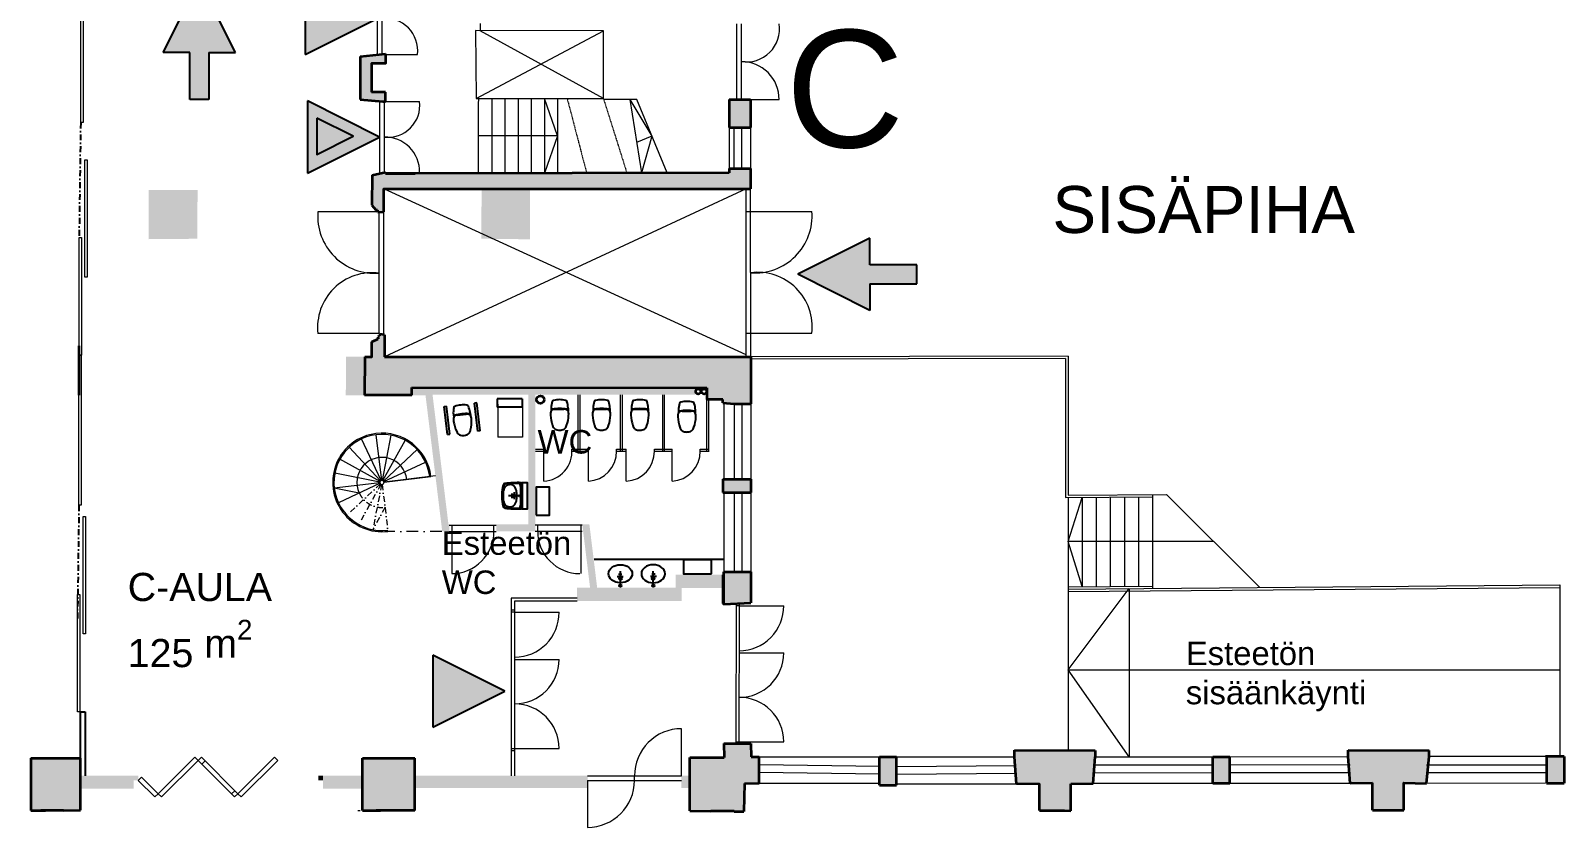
# Model space of a CAD drawing. Header units: inches. Extents: x -1337274 to -1259242, y 12145 to 77175.
# Drawn here: x -1291902 to -1259242, y 32771 to 49741 of the extents above; entities that cross this region are included whole.
import ezdxf

# ---------------------------------------------------------------- set-up
doc = ezdxf.new("R2010")
doc.units = ezdxf.units.IN
doc.header["$MEASUREMENT"] = 0
for name, pattern in [('DASHDOT', [10, 5, -2.5, 0, -2.5]), ('DASHDOT2', [12.7, 6.35, -3.175, 0, -3.175]), ('DASHED', [7.5, 5, -2.5])]:
    doc.linetypes.add(name, pattern=pattern)
for name, color, linetype, lineweight in [('02 IKKUNAT', 130, 'Continuous', 13), ('02 KANTAVA', 24, 'Continuous', 35), ('02 KANTAVA_väri', 2, 'Continuous', 35), ('02 OVET', 5, 'Continuous', 13), ('02 RAPUT_HISSI', 1, 'Continuous', 13), ('02 SEINÄLINJA', 151, 'Continuous', 13), ('02 VÄLISEINÄ', 21, 'Continuous', 25), ('03 Rappukirjain', 7, 'Continuous', 18)]:
    doc.layers.add(name, color=color, linetype=linetype, lineweight=lineweight)
for name, color, linetype in [('02 SANITEETTIKALUSTEET', 7, 'Continuous'), ('02 YLÄPUOLINEN', 8, 'DASHDOT2'), ('03 TEKSTIT', 7, 'Continuous'), ('05 Poistumistie', 72, 'Continuous'), ('07 tavarat', 40, 'Continuous')]:
    doc.layers.add(name, color=color, linetype=linetype)
doc.styles.get("Standard").update_dxf_attribs({"font": 'arial.ttf'})

# ---------------------------------------------------------------- blocks, each defined once
blk = doc.blocks.new('Poistumistie')
at = {"layer": '05 Poistumistie'}
blk.add_hatch(color=256, dxfattribs=at).paths.add_polyline_path([(-933, 0), (603, 0), (-165, 1535)])
for p, q in [((-165, 1535), (-933, 0)), ((603, 0), (-165, 1535)), ((-933, 0), (603, 0))]:
    blk.add_line(p, q, dxfattribs=at)
blk = doc.blocks.new('Tavaran kuljetusreitti')
at = {"layer": '07 tavarat'}
blk.add_hatch(color=256, dxfattribs=at).paths.add_polyline_path([(0, 2535), (-768, 1000), (-200, 1000), (-200, 0), (200, 0), (200, 1000), (768, 1000)])
for p, q in [((-768, 1000), (0, 2535)), ((768, 1000), (0, 2535)), ((-200, 1000), (-768, 1000)), ((-200, 0), (-200, 1000)), ((200, 1000), (200, 0)), ((200, 1000), (768, 1000)), ((200, 0), (-200, 0))]:
    blk.add_line(p, q, dxfattribs=at)
blk = doc.blocks.new('wcsege')
at = {"layer": '02 SANITEETTIKALUSTEET'}
for p, q in [((-179, -185), (-179, -245)), ((-100, -205), (93, -205)), ((179, -185), (179, -245))]:
    blk.add_line(p, q, dxfattribs=at)
for centre, radius, start, end in [((0, -540), 540, 90, 103.7116), ((0, -540), 540, 76.2884, 90), ((-44, -307), 149, 152.6296, 188.3072), ((446, -211), 626, 164.4337, 177.4071), ((-159, -184), 20, 177.4071, 280.0591), ((-116, -281), 73.6, 131.1436, 145.6019), ((-95, -328), 123, 92.2435, 124.1248), ((-119, -54), 40, 103.7116, 164.4337), ((0, -1083), 893, 90, 100.0591), ((0, -1083), 893, 79.9409, 90), ((95, -328), 123, 55.8752, 91.5009), ((119, -54), 40, 15.5663, 76.2884), ((159, -184), 20, 259.9409, 2.5929), ((-446, -211), 626, 2.5929, 15.5663), ((116, -281), 73.6, 34.3981, 48.8564), ((44, -307), 149, 351.6928, 27.0279), ((527, -310), 718, 181.5081, 199.512), ((-8, -510), 147, 195.3839, 232.3772), ((-3, -441), 210, 242.8821, 270.711), ((2, -439), 211, 269.3747, 296.9913), ((5, -509), 150, 308.1392, 344.2627), ((-527, -310), 718, 340.488, 358.4919)]:
    blk.add_arc(centre, radius, start, end, dxfattribs=at)
blk = doc.blocks.new('invawc')
at = {"layer": '02 SANITEETTIKALUSTEET'}
for p, q in [((-352, 8), (-302, 8)), ((-352, -592), (-352, 8)), ((-302, -592), (-302, 8)), ((348, 8), (298, 8)), ((298, -592), (298, 8)), ((348, -592), (348, 8)), ((-352, -592), (-302, -592)), ((348, -592), (298, -592))]:
    blk.add_line(p, q, dxfattribs=at)
blk.add_blockref('wcsege', (0, 0), dxfattribs=at)
blk = doc.blocks.new('LAVUAARI')
at = {"layer": '02 SANITEETTIKALUSTEET'}
for p, q in [((-273, -30), (273, -30)), ((75, -180), (-75, -180)), ((50, -230), (-50, -230)), ((0, -80), (0, -305))]:
    blk.add_line(p, q, dxfattribs=at)
for centre, radius in [((0, -201), 29.9), ((0, -80), 13.9)]:
    blk.add_circle(centre, radius, dxfattribs=at)
for centre, radius, start, end in [((2265, -89), 2545, 178.8289, 186.6326), ((-273, -37), 7, 90, 183.9452), ((-217, -99), 48.3, 95.0309, 182.4162), ((2205, -103), 2470, 179.9581, 186.3818), ((-89, -273), 149, 155.3927, 197.55), ((-127, -293), 107, 193.0345, 239.7487), ((-68, -324), 193, 123.4383, 144.4154), ((2, -2879), 2837, 85.5947, 94.5138), ((-61, -367), 234, 102.9193, 118.977), ((0, -834), 704, 89.9928, 99.2296), ((0, -834), 704, 80.7704, 90.0072), ((61, -367), 234, 61.023, 77.0807), ((68, -324), 193, 35.5846, 56.5617), ((127, -293), 107, 300.2513, 346.9655), ((217, -99), 48.3, 357.5838, 84.9691), ((89, -273), 149, 342.45, 24.6073), ((-2205, -103), 2470, 353.6182, 0.0419), ((-2265, -89), 2545, 353.3674, 1.1711), ((273, -37), 7, 356.0548, 90), ((273, -37), 7, 356.0548, 90), ((-218, -378), 45.7, 185.8484, 258.8008), ((-214, -374), 35.8, 186.8486, 254.1485), ((53, 921), 1373, 258.1843, 266.6726), ((63, 1003), 1440, 258.5368, 266.2662), ((-104, -262), 145, 237.7243, 241.023), ((-57, -184), 236, 240.2518, 256.2207), ((0, 281), 704, 260.7704, 270.0072), ((-1, 541), 976, 268.2786, 271.7938), ((5, 186), 637, 267.1436, 271.1482), ((0, 281), 704, 269.8477, 270.0072), ((0, 281), 704, 269.8477, 270.0072), ((0, 281), 704, 269.9928, 279.2296), ((0, 281), 704, 269.9928, 270.1523), ((0, 281), 704, 269.9928, 270.1523), ((-53, 921), 1373, 272.9816, 281.8053), ((-63, 1003), 1440, 273.6926, 281.4617), ((57, -184), 236, 283.7793, 299.7482), ((104, -262), 145, 298.977, 302.2757), ((214, -374), 35.8, 285.8515, 353.1514), ((218, -378), 45.7, 281.1992, 354.1516)]:
    blk.add_arc(centre, radius, start, end, dxfattribs=at)

msp = doc.modelspace()

# ---------------------------------------------------------------- hatches: boundary and pattern name
at = {"layer": '02 KANTAVA_väri'}
h = msp.add_hatch(color=256, dxfattribs=at)
h.paths.add_polyline_path([(-1284643.413, 48429.119), (-1284643.413, 49044.384), (-1284343.413, 49044.384), (-1284343.413, 49236.678), (-1284423.33, 49236.678), (-1284885.359, 49192.126), (-1284884.312, 48275.491), (-1284403.413, 48229.119), (-1284343.413, 48229.119), (-1284343.413, 48429.119)])
h.paths.add_polyline_path([(-1277025.526, 47676.105), (-1276570.697, 47676.105), (-1276571.097, 48276.105), (-1277025.526, 48276.105)])
h = msp.add_hatch(color=256, dxfattribs=at)
h.paths.add_polyline_path([(-1284643.413, 48429.119), (-1284643.413, 49044.384), (-1284343.413, 49044.384), (-1284343.413, 49236.678), (-1284423.33, 49236.678), (-1284885.359, 49192.126), (-1284884.312, 48275.491), (-1284403.413, 48229.119), (-1284343.413, 48229.119), (-1284343.413, 48429.119)])
h.paths.add_polyline_path([(-1277025.526, 47676.105), (-1276570.697, 47676.105), (-1276571.097, 48276.105), (-1277025.526, 48276.105)])
for points in [[(-1276570.116, 46806.105), (-1277025.526, 46806.105), (-1277026.454, 46714.939), (-1283711.206, 46700.475), (-1284343.413, 46699.119), (-1284343.413, 46729.119), (-1284632.388, 46661.431), (-1284635.965, 46023.422), (-1284554.126, 45921.604), (-1284512.922, 45921.501), (-1284510.267, 45874.683), (-1284380.562, 45882.523), (-1284380.562, 46372.523), (-1276569.826, 46372.523)], [(-1276570.116, 46806.105), (-1277025.526, 46806.105), (-1277026.454, 46714.939), (-1283711.206, 46700.475), (-1284343.413, 46699.119), (-1284343.413, 46729.119), (-1284632.388, 46661.431), (-1284635.965, 46023.422), (-1284554.126, 45921.604), (-1284512.922, 45921.501), (-1284510.267, 45874.683), (-1284380.562, 45882.523), (-1284380.562, 46372.523), (-1276569.826, 46372.523)], [(-1276567.437, 42794.641), (-1284364.229, 42794.641), (-1284364.229, 43264.641), (-1284468.797, 43273.725), (-1284470.363, 43231.174), (-1284512.066, 43217.735), (-1284505.25, 43177.913), (-1284638.761, 43112.58), (-1284635.375, 42796.921), (-1284786.081, 42796.921), (-1284791.171, 41974.301), (-1283782.252, 41974.301), (-1283782.252, 42137.178), (-1277502.252, 42131.46), (-1277502.252, 41884.301), (-1277162.478, 41884.301), (-1277162.478, 41814.301), (-1276921.638, 41790.739), (-1276566.766, 41790.739)], [(-1276567.437, 42794.641), (-1284364.229, 42794.641), (-1284364.229, 43264.641), (-1284468.797, 43273.725), (-1284470.363, 43231.174), (-1284512.066, 43217.735), (-1284505.25, 43177.913), (-1284638.761, 43112.58), (-1284635.375, 42796.921), (-1284786.081, 42796.921), (-1284791.171, 41974.301), (-1283782.252, 41974.301), (-1283782.252, 42137.178), (-1277502.252, 42131.46), (-1277502.252, 41884.301), (-1277162.478, 41884.301), (-1277162.478, 41814.301), (-1276921.638, 41790.739), (-1276566.766, 41790.739)], [(-1284786.081, 42796.921), (-1285186.089, 42796.921), (-1285191.163, 41976.776), (-1284791.171, 41974.301)], [(-1284786.081, 42796.921), (-1285186.089, 42796.921), (-1285191.163, 41976.776), (-1284791.171, 41974.301)], [(-1283782.252, 42137.178), (-1283782.252, 41974.301), (-1283493.676, 41974.301), (-1283137.799, 39075.915), (-1282986.669, 39076.069), (-1282986.669, 39226.069), (-1283005.106, 39226.05), (-1283343.777, 41984.301), (-1281305.106, 41984.301), (-1281305.106, 39225.264), (-1281986.669, 39225.605), (-1281986.669, 39075.62), (-1281155.106, 39075.294), (-1281155.106, 39225.302), (-1281155.106, 41984.301), (-1277752.252, 41984.301), (-1277752.252, 42131.688)], [(-1283782.252, 42137.178), (-1283782.252, 41974.301), (-1283493.676, 41974.301), (-1283137.799, 39075.915), (-1282986.669, 39076.069), (-1282986.669, 39226.069), (-1283005.106, 39226.05), (-1283343.777, 41984.301), (-1281305.106, 41984.301), (-1281305.106, 39225.264), (-1281986.669, 39225.605), (-1281986.669, 39075.62), (-1281155.106, 39075.294), (-1281155.106, 39225.302), (-1281155.106, 41984.301), (-1277752.252, 41984.301), (-1277752.252, 42131.688)], [(-1276565.694, 40184.301), (-1277162.478, 40184.301), (-1277162.478, 39904.301), (-1276565.507, 39904.301)], [(-1276565.694, 40184.301), (-1277162.478, 40184.301), (-1277162.478, 39904.301), (-1276565.507, 39904.301)], [(-1280003.977, 39225.092), (-1280155.106, 39225.119), (-1279989.369, 37875.3), (-1280266.249, 37875.306), (-1280266.252, 37725.306), (-1278167.252, 37725.26), (-1278167.252, 37875.26), (-1279838.243, 37875.296)], [(-1280003.977, 39225.092), (-1280155.106, 39225.119), (-1279989.369, 37875.3), (-1280266.249, 37875.306), (-1280266.252, 37725.306), (-1278167.252, 37725.26), (-1278167.252, 37875.26), (-1279838.243, 37875.296)], [(-1277140.489, 37526.656), (-1276563.936, 37552.812), (-1276564.378, 38214.922), (-1277140.489, 38214.922)], [(-1277140.489, 37526.656), (-1276563.936, 37552.812), (-1276564.378, 38214.922), (-1277140.489, 38214.922)], [(-1280266.252, 37725.306), (-1280266.252, 37595.305), (-1278037.252, 37595.26), (-1278037.252, 37872.26), (-1277152.262, 37872.301), (-1277152.266, 38002.301), (-1278167.252, 38002.26), (-1278167.252, 37725.26)], [(-1280266.252, 37725.306), (-1280266.252, 37595.305), (-1278037.252, 37595.26), (-1278037.252, 37872.26), (-1277152.262, 37872.301), (-1277152.266, 38002.301), (-1278167.252, 38002.26), (-1278167.252, 37725.26)], [(-1277152.266, 38002.301), (-1277152.271, 38152.301), (-1278167.252, 38152.26), (-1278167.252, 38002.26)], [(-1277152.266, 38002.301), (-1277152.271, 38152.301), (-1278167.252, 38152.26), (-1278167.252, 38002.26)], [(-1277863.812, 33124.52), (-1277419.528, 33115.512), (-1276919.529, 33114.643), (-1276919.538, 33109.186), (-1276718.215, 33107.96), (-1276701.491, 33707.254), (-1276389.47, 33709.906), (-1276389.47, 34272.025), (-1276561.745, 34271.951), (-1276567.019, 34559.673), (-1277138.171, 34559.673), (-1277133.124, 34261.654), (-1277863.812, 34261.654), (-1277863.812, 33754.52)], [(-1277863.812, 33124.52), (-1277419.528, 33115.512), (-1276919.529, 33114.643), (-1276919.538, 33109.186), (-1276718.215, 33107.96), (-1276701.491, 33707.254), (-1276389.47, 33709.906), (-1276389.47, 34272.025), (-1276561.745, 34271.951), (-1276567.019, 34559.673), (-1277138.171, 34559.673), (-1277133.124, 34261.654), (-1277863.812, 34261.654), (-1277863.812, 33754.52)], [(-1290841.778, 34241.432), (-1291898.127, 34241.432), (-1291898.497, 33126.791), (-1291583.713, 33128.84), (-1291203.713, 33131.314), (-1290841.778, 33133.67)], [(-1283717.689, 34241.432), (-1284834.81, 34241.432), (-1284834.81, 33130.074), (-1283717.689, 33128.435)], [(-1283717.689, 34241.432), (-1284834.81, 34241.432), (-1284834.81, 33130.074), (-1283717.689, 33128.435)], [(-1285674.81, 33871.432), (-1285774.81, 33871.432), (-1285774.81, 33771.432), (-1285674.81, 33771.432)], [(-1285674.81, 33871.432), (-1285774.81, 33871.432), (-1285774.81, 33771.432), (-1285674.81, 33771.432)], [(-1284834.81, 33871.432), (-1285674.81, 33871.432), (-1285674.81, 33596.432), (-1284834.81, 33596.432)], [(-1284834.81, 33871.432), (-1285674.81, 33871.432), (-1285674.81, 33596.432), (-1284834.81, 33596.432)]]:
    msp.add_hatch(color=256, dxfattribs=at).paths.add_polyline_path(points)
h = msp.add_hatch(color=256, dxfattribs=at)
h.paths.add_polyline_path([(-1289387.127, 45597.291), (-1289387.127, 45299.826), (-1288993.831, 45303.131), (-1288613.831, 45306.324), (-1288352.538, 45308.52), (-1288351.323, 45598.296), (-1288349.394, 46058.298), (-1288348.186, 46346.543), (-1288713.831, 46346.543), (-1289002.835, 46346.543), (-1289387.127, 46346.543), (-1289387.127, 46057.291)])
h.paths.add_polyline_path([(-1281265.643, 45605.174), (-1281265.643, 46065.174), (-1281265.643, 46348.894), (-1282299.68, 46348.894), (-1282301.065, 46064.169), (-1282303.302, 45604.166), (-1282304.738, 45308.991), (-1281932.405, 45304.667), (-1281652.405, 45301.415), (-1281265.643, 45296.923)])
h = msp.add_hatch(color=256, dxfattribs=at)
h.paths.add_polyline_path([(-1289387.127, 45597.291), (-1289387.127, 45299.826), (-1288993.831, 45303.131), (-1288613.831, 45306.324), (-1288352.538, 45308.52), (-1288351.323, 45598.296), (-1288349.394, 46058.298), (-1288348.186, 46346.543), (-1288713.831, 46346.543), (-1289002.835, 46346.543), (-1289387.127, 46346.543), (-1289387.127, 46057.291)])
h.paths.add_polyline_path([(-1281265.643, 45605.174), (-1281265.643, 46065.174), (-1281265.643, 46348.894), (-1282299.68, 46348.894), (-1282301.065, 46064.169), (-1282303.302, 45604.166), (-1282304.738, 45308.991), (-1281932.405, 45304.667), (-1281652.405, 45301.415), (-1281265.643, 45296.923)])
h = msp.add_hatch(color=256, dxfattribs=at)
h.paths.add_polyline_path([(-1273462.968, 34273.289), (-1273826.649, 34273.132), (-1273826.649, 33671.033), (-1273462.968, 33670.704)])
h.paths.add_polyline_path([(-1269231.081, 34275.117), (-1269231.138, 34406.272), (-1270947.695, 34415.13), (-1270947.635, 34274.376), (-1270909.114, 33696.915), (-1270420.089, 33692.251), (-1270420.089, 33127.745), (-1270264.787, 33127.437), (-1269884.787, 33126.777), (-1269884.788, 33126.685), (-1269754.957, 33126.428), (-1269750.541, 33700.16), (-1269278.167, 33705.312)])
h.paths.add_polyline_path([(-1266368.007, 34276.354), (-1266724.755, 34276.2), (-1266724.755, 33709.971), (-1266368.007, 33712.347)])
h.paths.add_polyline_path([(-1262120.192, 34278.197), (-1262120.25, 34411.381), (-1263846.662, 34412.377), (-1263846.604, 34277.443), (-1263804.474, 33708.903), (-1263326.022, 33716.242), (-1263325.127, 33140.234), (-1263165.123, 33139.824), (-1262785.124, 33139.163), (-1262661.646, 33138.532), (-1262661.646, 33717.251), (-1262177.913, 33706.025)])
h.paths.add_polyline_path([(-1259242.386, 34279.454), (-1259620.193, 34279.289), (-1259620.193, 33709.122), (-1259242.386, 33709.579)])
h = msp.add_hatch(color=256, dxfattribs=at)
h.paths.add_polyline_path([(-1273462.968, 34273.289), (-1273826.649, 34273.132), (-1273826.649, 33671.033), (-1273462.968, 33670.704)])
h.paths.add_polyline_path([(-1269231.081, 34275.117), (-1269231.138, 34406.272), (-1270947.695, 34415.13), (-1270947.635, 34274.376), (-1270909.114, 33696.915), (-1270420.089, 33692.251), (-1270420.089, 33127.745), (-1270264.787, 33127.437), (-1269884.787, 33126.777), (-1269884.788, 33126.685), (-1269754.957, 33126.428), (-1269750.541, 33700.16), (-1269278.167, 33705.312)])
h.paths.add_polyline_path([(-1266368.007, 34276.354), (-1266724.755, 34276.2), (-1266724.755, 33709.971), (-1266368.007, 33712.347)])
h.paths.add_polyline_path([(-1262120.192, 34278.197), (-1262120.25, 34411.381), (-1263846.662, 34412.377), (-1263846.604, 34277.443), (-1263804.474, 33708.903), (-1263326.022, 33716.242), (-1263325.127, 33140.234), (-1263165.123, 33139.824), (-1262785.124, 33139.163), (-1262661.646, 33138.532), (-1262661.646, 33717.251), (-1262177.913, 33706.025)])
h.paths.add_polyline_path([(-1259242.386, 34279.454), (-1259620.193, 34279.289), (-1259620.193, 33709.122), (-1259242.386, 33709.579)])
h = msp.add_hatch(color=256, dxfattribs=at)
h.paths.add_polyline_path([(-1289610.166, 33871.432), (-1289710.166, 33871.432), (-1289710.166, 33771.432), (-1289610.166, 33771.432)])
h.paths.add_polyline_path([(-1290841.778, 33871.432), (-1290841.778, 33596.432), (-1289710.166, 33596.432), (-1289710.166, 33871.432)])
h = msp.add_hatch(color=256, dxfattribs=at)
h.paths.add_polyline_path([(-1289610.166, 33871.432), (-1289710.166, 33871.432), (-1289710.166, 33771.432), (-1289610.166, 33771.432)])
h.paths.add_polyline_path([(-1290841.778, 33871.432), (-1290841.778, 33596.432), (-1289710.166, 33596.432), (-1289710.166, 33871.432)])
h = msp.add_hatch(color=256, dxfattribs=at)
h.paths.add_polyline_path([(-1280043.812, 33871.432), (-1283717.689, 33871.432), (-1283717.689, 33611.432), (-1280043.812, 33611.432)])
h.paths.add_polyline_path([(-1277863.812, 33754.52), (-1277863.812, 33871.432), (-1278043.812, 33871.432), (-1278043.812, 33611.432), (-1277863.812, 33611.432)])
h = msp.add_hatch(color=256, dxfattribs=at)
h.paths.add_polyline_path([(-1280043.812, 33871.432), (-1283717.689, 33871.432), (-1283717.689, 33611.432), (-1280043.812, 33611.432)])
h.paths.add_polyline_path([(-1277863.812, 33754.52), (-1277863.812, 33871.432), (-1278043.812, 33871.432), (-1278043.812, 33611.432), (-1277863.812, 33611.432)])
at = {"layer": '07 tavarat'}
for points in [[(-1288342.97, 50301.517), (-1288726.823, 49533.812), (-1288442.97, 49533.812), (-1288442.97, 49033.812), (-1288242.97, 49033.812), (-1288242.97, 49533.812), (-1287959.118, 49533.812)], [(-1275300.728, 44585.383), (-1274533.023, 44201.531), (-1274533.023, 44485.383), (-1274033.023, 44485.383), (-1274033.023, 44685.383), (-1274533.023, 44685.383), (-1274533.023, 44969.236)], [(-1275300.728, 44585.383), (-1274533.023, 44201.531), (-1274533.023, 44485.383), (-1274033.023, 44485.383), (-1274033.023, 44685.383), (-1274533.023, 44685.383), (-1274533.023, 44969.236)]]:
    msp.add_hatch(color=256, dxfattribs=at).paths.add_polyline_path(points)

# ---------------------------------------------------------------- linework, layer by layer
at = {"layer": '02 IKKUNAT', "linetype": 'Continuous'}
for p, q in [((-1276921.638, 46806.105), (-1276921.638, 47676.105)), ((-1276756.638, 46806.105), (-1276756.638, 47676.105)), ((-1276921.638, 41790.739), (-1276921.638, 40184.301)), ((-1276921.638, 41790.739), (-1276921.638, 40184.301)), ((-1276756.638, 41790.739), (-1276756.638, 40184.301)), ((-1276756.638, 41790.739), (-1276756.638, 40184.301)), ((-1276921.638, 39904.301), (-1276921.638, 38214.922)), ((-1276921.638, 39904.301), (-1276921.638, 38214.922)), ((-1276756.638, 39904.301), (-1276756.638, 38214.922)), ((-1276756.638, 39904.301), (-1276756.638, 38214.922)), ((-1273820.658, 34065.987), (-1276383.479, 34104.861)), ((-1273467.022, 34065.683), (-1270913.168, 34091.894)), ((-1269278.888, 34100.312), (-1266725.476, 34104.97)), ((-1266367.476, 34107.347), (-1263803.943, 34103.903)), ((-1262178.391, 34101.025), (-1259620.671, 34104.122)), ((-1273823.16, 33901.006), (-1276385.982, 33939.88)), ((-1273465.328, 33900.692), (-1270911.475, 33926.903)), ((-1269278.587, 33935.312), (-1266725.174, 33939.971)), ((-1266367.698, 33942.347), (-1263804.165, 33938.903)), ((-1262178.191, 33936.025), (-1259620.471, 33939.122))]:
    msp.add_line(p, q, dxfattribs=at)
for points in [[(-1290836.189, 50986.199), (-1290786.189, 50986.199), (-1290786.189, 47786.199), (-1290836.189, 47786.199), (-1290836.189, 50986.199)], [(-1290747.375, 44493.251), (-1290747.375, 46993.251), (-1290697.375, 46993.251), (-1290697.375, 44493.251), (-1290747.375, 44493.251)], [(-1290869.517, 42832.251), (-1290869.517, 45332.251), (-1290819.517, 45332.251), (-1290819.517, 42832.251), (-1290869.517, 42832.251)]]:
    msp.add_lwpolyline(points, dxfattribs=at)
at = {"layer": '02 IKKUNAT'}
for points in [[(-1290873.297, 42832.251), (-1290823.297, 42832.251), (-1290823.297, 39632.251), (-1290873.297, 39632.251), (-1290873.297, 42832.251)], [(-1290784.483, 36891.432), (-1290784.483, 39391.432), (-1290734.483, 39391.432), (-1290734.483, 36891.432), (-1290784.483, 36891.432)], [(-1290906.626, 35230.432), (-1290906.626, 37730.432), (-1290856.626, 37730.432), (-1290856.626, 35230.432), (-1290906.626, 35230.432)]]:
    msp.add_lwpolyline(points, dxfattribs=at)
at = {"layer": '02 KANTAVA', "linetype": 'Continuous'}
for p, q in [((-1284885.359, 49192.126), (-1284343.413, 49244.384)), ((-1284885.359, 49192.126), (-1284884.312, 48275.491)), ((-1284343.413, 48429.119), (-1284643.413, 48429.119)), ((-1284343.413, 48229.119), (-1284343.413, 48429.119)), ((-1284884.312, 48275.491), (-1284403.413, 48229.119)), ((-1284403.413, 48229.119), (-1284343.413, 48229.119)), ((-1277025.526, 48276.105), (-1277025.526, 47676.105)), ((-1277025.526, 48276.105), (-1276571.097, 48276.105)), ((-1276571.097, 48276.105), (-1276570.697, 47676.105)), ((-1277025.526, 47676.105), (-1276570.697, 47676.105)), ((-1284632.388, 46661.431), (-1284343.413, 46729.119)), ((-1284343.413, 46729.119), (-1284343.413, 46699.119)), ((-1277026.454, 46714.939), (-1283711.206, 46700.475)), ((-1277025.526, 46806.105), (-1277026.454, 46714.939)), ((-1277025.526, 46806.105), (-1276570.116, 46806.105)), ((-1276570.116, 46806.105), (-1276569.826, 46372.523)), ((-1284632.388, 46661.431), (-1284635.965, 46023.422)), ((-1284343.413, 46699.119), (-1283711.206, 46700.475)), ((-1284635.965, 46023.422), (-1284554.126, 45921.604)), ((-1284554.126, 45921.604), (-1284512.922, 45921.501)), ((-1284512.922, 45921.501), (-1284510.267, 45874.683)), ((-1284510.267, 45874.683), (-1284380.562, 45882.523)), ((-1284638.761, 43112.58), (-1284505.25, 43177.913)), ((-1284470.363, 43231.174), (-1284512.066, 43217.735)), ((-1284512.066, 43217.735), (-1284505.25, 43177.913)), ((-1284468.797, 43273.725), (-1284470.363, 43231.174)), ((-1284364.229, 43264.641), (-1284468.797, 43273.725)), ((-1284364.229, 43264.641), (-1284364.229, 42794.641)), ((-1290869.517, 42747.345), (-1290869.517, 43031.064)), ((-1284786.081, 42796.921), (-1284791.171, 41974.301)), ((-1284364.229, 42794.641), (-1276567.437, 42794.641)), ((-1276567.437, 42794.641), (-1276566.766, 41790.739)), ((-1276567.437, 42794.641), (-1276566.766, 41790.739)), ((-1290869.517, 42287.344), (-1290869.517, 42747.345)), ((-1290869.517, 41979.093), (-1290869.517, 42287.344)), ((-1283782.252, 42137.178), (-1277502.252, 42131.46)), ((-1277502.252, 42131.46), (-1277502.252, 42133.342)), ((-1277162.478, 41884.301), (-1277502.478, 41884.301)), ((-1277162.478, 41884.301), (-1277502.252, 41884.301)), ((-1277162.478, 41814.301), (-1277162.478, 41884.301)), ((-1277162.478, 41814.301), (-1277162.478, 41884.301)), ((-1277162.478, 41814.301), (-1276921.638, 41790.739)), ((-1277162.478, 41814.301), (-1276921.638, 41790.739)), ((-1276921.638, 41790.739), (-1276566.766, 41790.739)), ((-1276921.638, 41790.739), (-1276566.766, 41790.739)), ((-1277162.478, 40184.301), (-1277162.478, 39904.301)), ((-1277162.478, 40184.301), (-1276565.694, 40184.301)), ((-1277162.478, 40184.301), (-1277162.478, 39904.301)), ((-1277162.478, 40184.301), (-1276565.694, 40184.301)), ((-1276565.694, 40184.301), (-1276565.507, 39904.301)), ((-1276565.694, 40184.301), (-1276565.507, 39904.301)), ((-1277162.478, 39904.301), (-1276565.507, 39904.301)), ((-1277162.478, 39904.301), (-1276565.507, 39904.301)), ((-1277140.489, 37526.656), (-1277140.489, 38214.922)), ((-1277140.489, 38214.922), (-1276564.378, 38214.922)), ((-1277140.489, 37526.656), (-1277140.489, 38214.922)), ((-1277140.489, 38214.922), (-1276564.378, 38214.922)), ((-1276564.378, 38214.922), (-1276563.936, 37552.675)), ((-1276564.378, 38214.922), (-1276563.936, 37552.675)), ((-1277152.252, 37536.656), (-1277152.271, 38152.301)), ((-1277140.489, 37526.656), (-1276567.019, 37552.673)), ((-1277140.489, 37526.656), (-1276567.019, 37552.673)), ((-1277138.171, 34559.673), (-1277133.124, 34261.654)), ((-1277138.171, 34559.673), (-1276567.019, 34559.673)), ((-1276567.019, 34559.673), (-1276561.745, 34271.971)), ((-1270947.695, 34415.13), (-1269231.138, 34406.272)), ((-1270947.635, 34274.376), (-1270947.695, 34415.13)), ((-1269231.138, 34406.272), (-1269231.081, 34275.117)), ((-1263846.604, 34277.443), (-1263846.662, 34412.377)), ((-1263846.662, 34412.377), (-1262120.25, 34411.381)), ((-1262120.192, 34278.197), (-1262120.25, 34411.381)), ((-1284834.81, 33130.074), (-1284834.81, 34241.432)), ((-1284834.81, 34241.432), (-1283717.689, 34241.432)), ((-1283717.689, 33128.435), (-1283717.689, 34241.432)), ((-1277863.812, 34261.654), (-1277133.124, 34261.654)), ((-1277863.812, 33754.52), (-1277863.812, 34261.654)), ((-1276561.304, 34271.951), (-1276389.47, 34272.025)), ((-1276389.47, 33709.906), (-1276389.47, 34272.025)), ((-1273826.649, 34273.132), (-1273462.968, 34273.289)), ((-1273826.649, 33671.033), (-1273826.649, 34273.132)), ((-1273462.968, 33670.704), (-1273462.968, 34273.289)), ((-1270909.114, 33696.915), (-1270947.635, 34274.376)), ((-1269278.167, 33705.312), (-1269231.081, 34275.117)), ((-1266724.755, 34276.2), (-1266368.007, 34276.354)), ((-1266724.755, 33709.971), (-1266724.755, 34276.2)), ((-1266368.007, 33712.347), (-1266368.007, 34276.354)), ((-1263804.474, 33708.903), (-1263846.604, 34277.443)), ((-1262177.913, 33706.025), (-1262120.192, 34278.197)), ((-1259242.386, 34279.454), (-1259644.071, 34279.279)), ((-1259620.193, 34279.289), (-1259620.193, 33709.122)), ((-1259242.386, 34279.454), (-1259242.386, 33709.579)), ((-1277863.812, 33124.52), (-1277863.812, 33754.52)), ((-1276701.491, 33707.254), (-1276718.215, 33107.96)), ((-1276701.491, 33707.254), (-1276389.47, 33709.906)), ((-1273826.649, 33671.033), (-1273462.968, 33670.704)), ((-1269754.957, 33126.428), (-1269750.541, 33700.16)), ((-1269750.541, 33700.16), (-1269278.167, 33705.312)), ((-1266724.755, 33709.971), (-1266368.007, 33712.347)), ((-1263804.474, 33708.903), (-1263326.022, 33716.242)), ((-1263325.127, 33140.234), (-1263326.022, 33716.242)), ((-1259620.193, 33709.122), (-1259242.386, 33709.579)), ((-1284834.81, 33130.074), (-1284453.436, 33129.515)), ((-1284073.437, 33128.854), (-1284547.376, 33131.618)), ((-1283717.689, 33128.435), (-1284073.437, 33128.854)), ((-1277863.812, 33124.52), (-1277419.528, 33115.512)), ((-1276919.529, 33114.643), (-1277419.528, 33115.512)), ((-1276919.538, 33109.186), (-1276718.215, 33107.96)), ((-1270420.089, 33127.745), (-1270264.787, 33127.437)), ((-1270264.787, 33127.437), (-1269884.787, 33126.777)), ((-1269884.788, 33126.685), (-1269754.957, 33126.428)), ((-1263325.127, 33140.234), (-1263165.123, 33139.824)), ((-1263165.123, 33139.824), (-1262785.124, 33139.163)), ((-1262785.124, 33139.163), (-1262661.646, 33138.532)), ((-1262685.124, 33138.593), (-1262661.646, 33138.532))]:
    msp.add_line(p, q, dxfattribs=at)
at = {"layer": '02 KANTAVA'}
for p, q in [((-1290869.517, 42287.344), (-1290869.517, 42747.345)), ((-1290869.517, 41979.093), (-1290869.517, 42287.344)), ((-1291898.127, 34241.432), (-1291898.497, 33126.791)), ((-1291898.127, 34241.432), (-1290841.778, 34241.432)), ((-1290841.778, 33133.67), (-1290841.778, 34241.432)), ((-1291898.497, 33126.791), (-1291583.713, 33128.84)), ((-1291203.713, 33131.314), (-1291685.361, 33128.179)), ((-1291203.713, 33131.314), (-1290841.778, 33133.67)), ((-1276919.529, 33114.643), (-1276919.538, 33109.186))]:
    msp.add_line(p, q, dxfattribs=at)
at = {"layer": '02 KANTAVA', "ltscale": 20}
for q in [(-1283782.252, 42137.178), (-1284791.171, 41974.301)]:
    msp.add_line((-1283782.252, 41974.301), q, dxfattribs=at)
at = {"layer": '02 KANTAVA', "ltscale": 30}
for p, q in [((-1277502.252, 42133.342), (-1277502.252, 41884.301)), ((-1277152.252, 37536.656), (-1277140.489, 37526.656))]:
    msp.add_line(p, q, dxfattribs=at)
at = {"layer": '02 KANTAVA', "linetype": 'Continuous'}
for points in [[(-1284343.413, 49244.384), (-1284343.413, 49044.384), (-1284643.413, 49044.384), (-1284643.413, 48429.119)], [(-1284380.562, 45882.523), (-1284380.562, 46372.523), (-1276569.826, 46372.523)], [(-1284786.081, 42796.921), (-1284635.375, 42796.921), (-1284638.761, 43112.58)], [(-1270420.089, 33127.745), (-1270420.089, 33692.251), (-1270909.114, 33696.915)], [(-1262661.646, 33138.532), (-1262661.646, 33717.251), (-1262177.913, 33706.025)]]:
    msp.add_lwpolyline(points, dxfattribs=at)
at = {"layer": '02 KANTAVA', "ltscale": 20}
for centre, radius in [((-1281047.869, 41882.304), 80), ((-1277685.315, 42056.276), 55), ((-1277562.606, 42056.276), 55)]:
    msp.add_circle(centre, radius, dxfattribs=at)
at = {"layer": '02 OVET'}
for p, q in [((-1284523.33, 50739.354), (-1284523.33, 49231.648)), ((-1284423.33, 50739.354), (-1284423.33, 49231.648)), ((-1276869.914, 49889.674), (-1276868.838, 48278.406)), ((-1276769.914, 49889.741), (-1276768.838, 48278.472)), ((-1284473.413, 48229.18), (-1284473.413, 46699.18)), ((-1284373.413, 48229.18), (-1284373.413, 46699.18)), ((-1276664.327, 42794.641), (-1276666.716, 46372.523)), ((-1276567.437, 42794.641), (-1276569.826, 46372.523)), ((-1284480.562, 43288.424), (-1284480.562, 45882.523)), ((-1284380.562, 43288.424), (-1284380.562, 45882.523)), ((-1280242.252, 40784.319), (-1280242.252, 41984.301)), ((-1280202.252, 40784.283), (-1280202.252, 41984.301)), ((-1279342.252, 40784.319), (-1279342.252, 41984.301)), ((-1279302.252, 40784.283), (-1279302.252, 41984.301)), ((-1278442.252, 40784.319), (-1278442.252, 41984.301)), ((-1278402.252, 40784.283), (-1278402.252, 41984.301)), ((-1277502.252, 40784.292), (-1277502.252, 41894.301)), ((-1277462.252, 40784.256), (-1277462.252, 41894.301)), ((-1280974.529, 40144.229), (-1280974.529, 40824.957)), ((-1280374.529, 40784.319), (-1280374.529, 40824.41)), ((-1280025.101, 40144.229), (-1280025.101, 40824.957)), ((-1279425.101, 40784.319), (-1279425.101, 40824.41)), ((-1279218.993, 40144.229), (-1279218.993, 40824.957)), ((-1278618.993, 40784.319), (-1278618.993, 40824.41)), ((-1278243.993, 40144.229), (-1278243.993, 40824.957)), ((-1277643.993, 40784.319), (-1277643.993, 40824.41)), ((-1282986.669, 39205.887), (-1281986.669, 39205.887)), ((-1282936.669, 39205.887), (-1282936.669, 38175.887)), ((-1282036.669, 39075.887), (-1282036.669, 39205.887)), ((-1280155.106, 39205.297), (-1281155.106, 39205.297)), ((-1281105.106, 39075.297), (-1281105.106, 39205.297)), ((-1280184.84, 39205.297), (-1280184.84, 38175.297)), ((-1282986.669, 39075.887), (-1281986.669, 39075.887)), ((-1280155.106, 39075.297), (-1281155.106, 39075.297)), ((-1281596.252, 37399.692), (-1281662.616, 37399.692)), ((-1281596.252, 37352.29), (-1281662.616, 37352.29)), ((-1281596.252, 37352.29), (-1280649.196, 37352.29)), ((-1276812.908, 37538.507), (-1276879.272, 37538.507)), ((-1276812.908, 37491.104), (-1276879.272, 37491.104)), ((-1276812.908, 37491.104), (-1275865.852, 37491.104)), ((-1281596.252, 36348.303), (-1280649.148, 36348.303)), ((-1276812.908, 36487.117), (-1275865.804, 36487.117)), ((-1278043.812, 33871.432), (-1278043.812, 34871.251)), ((-1281662.616, 34454.095), (-1281596.252, 34454.095)), ((-1281662.616, 34410.485), (-1281662.616, 34410.485)), ((-1281662.616, 34406.692), (-1281596.252, 34406.692)), ((-1281596.252, 34454.095), (-1280649.148, 34454.095)), ((-1276879.272, 34592.909), (-1276812.908, 34592.909)), ((-1276879.272, 34549.299), (-1276879.272, 34549.299)), ((-1276879.272, 34545.507), (-1276812.908, 34545.507)), ((-1276812.908, 34592.909), (-1275865.804, 34592.909)), ((-1280043.812, 33871.432), (-1278043.812, 33871.432)), ((-1280043.812, 33771.432), (-1280043.812, 32771.432)), ((-1280043.812, 33771.432), (-1278043.812, 33771.432)), ((-1284934.81, 33130.074), (-1284884.81, 33130.074)), ((-1284934.81, 33130.074), (-1284884.81, 33130.074))]:
    msp.add_line(p, q, dxfattribs=at)
at = {"layer": '02 OVET', "linetype": 'Continuous'}
for p, q in [((-1284423.33, 49236.678), (-1283664.33, 49236.678)), ((-1284373.413, 48229.119), (-1283619.913, 48229.119)), ((-1277025.526, 48276.105), (-1275963.775, 48276.105)), ((-1284373.413, 46722.092), (-1283619.913, 46722.092)), ((-1284480.562, 45882.523), (-1285785.562, 45882.523)), ((-1276666.395, 45890.967), (-1275264.505, 45890.967)), ((-1284480.562, 43288.424), (-1285785.562, 43288.424)), ((-1276664.662, 43296.868), (-1275264.505, 43296.868)), ((-1281152.252, 40825.057), (-1280974.529, 40824.957)), ((-1280375.887, 40825.312), (-1280025.101, 40824.957)), ((-1279425.101, 40824.41), (-1279273.112, 40824.283)), ((-1279293.112, 40825.189), (-1279218.993, 40824.957)), ((-1278618.993, 40824.41), (-1278402.252, 40824.224)), ((-1278402.252, 40825.112), (-1278243.993, 40824.957)), ((-1277643.993, 40824.41), (-1277452.252, 40824.256)), ((-1281152.252, 40785.057), (-1280974.529, 40784.957)), ((-1280374.529, 40785.31), (-1280025.101, 40784.957)), ((-1279425.101, 40784.41), (-1279273.112, 40784.283)), ((-1279293.112, 40785.189), (-1279218.993, 40784.957)), ((-1278618.993, 40784.41), (-1278402.252, 40784.301)), ((-1278402.252, 40784.301), (-1278243.993, 40784.957)), ((-1277643.993, 40784.41), (-1277452.252, 40784.256)), ((-1276879.272, 37538.507), (-1276884.32, 34559.673)), ((-1276812.904, 37540.77), (-1276817.952, 34559.673))]:
    msp.add_line(p, q, dxfattribs=at)
at = {"layer": '02 OVET', "ltscale": 30}
for p, q in [((-1288259.592, 34117.914), (-1288188.881, 34188.625)), ((-1279043.812, 33771.432), (-1279043.812, 33871.432)), ((-1287623.196, 33481.518), (-1287552.485, 33552.229))]:
    msp.add_line(p, q, dxfattribs=at)
at = {"layer": '02 OVET', "linetype": 'Continuous'}
for points in [[(-1280266.252, 37655.789), (-1281666.252, 37655.789), (-1281666.252, 33871.432)], [(-1280266.252, 37585.789), (-1281596.252, 37585.789), (-1281596.252, 33871.432)]]:
    msp.add_lwpolyline(points, dxfattribs=at)
at = {"layer": '02 OVET', "ltscale": 30}
for points in [[(-1288337.373, 34195.696), (-1289115.191, 33417.879), (-1289185.902, 33488.589), (-1288408.084, 34266.407)], [(-1288337.373, 34195.696), (-1287559.556, 33417.879), (-1287488.845, 33488.589), (-1288266.663, 34266.407)], [(-1286640.317, 34195.696), (-1287418.135, 33417.879), (-1287488.845, 33488.589), (-1286711.028, 34266.407)], [(-1289185.902, 33488.589), (-1289539.455, 33842.143), (-1289610.166, 33771.432), (-1289256.612, 33417.879)]]:
    msp.add_lwpolyline(points, close=True, dxfattribs=at)
at = {"layer": '02 OVET', "linetype": 'Continuous'}
for centre, radius, start, end in [((-1284340.644, 49319.694), 681.39, 353.002064, 96.970006), ((-1276662.129, 49780.099), 706.546, 261.269446, 8.732987), ((-1276765.767, 48279.747), 802, 359.739822, 90.257745), ((-1284293.729, 48149.422), 678.512, 263.255592, 6.745439), ((-1284359.908, 46735.61), 740.119, 358.95344, 91.045529), ((-1284575.783, 45786.76), 1213.563, 175.474073, 274.500313), ((-1276474.283, 45795.204), 1213.563, 265.4996869, 4.5259269), ((-1284626.653, 43419.795), 1166.33, 82.80437, 186.46729), ((-1276423.413, 43428.239), 1166.33, 353.5327099, 97.1956299)]:
    msp.add_arc(centre, radius, start, end, dxfattribs=at)
at = {"layer": '02 OVET'}
for centre, radius, start, end in [((-1281009.53, 40778.625), 635.36, 273.157976, 4.2139665), ((-1280061.018, 40779.157), 635.943, 273.237667, 0.5225303), ((-1279254.909, 40779.157), 635.943, 273.237667, 0.5225303), ((-1278279.909, 40779.157), 635.943, 273.237667, 0.5225303), ((-1282936.669, 39075.887), 900, 270, 0), ((-1280205.106, 39075.297), 900, 180, 270), ((-1281596.252, 37342.809), 947.104, 270, 0.5735409), ((-1276812.908, 37481.623), 947.104, 270, 0.5735409), ((-1281596.252, 36348.303), 947.104, 270, 0), ((-1276812.908, 36487.117), 947.104, 270, 0), ((-1281596.252, 34454.095), 947.104, 0, 90), ((-1276812.908, 34592.909), 947.104, 0, 90), ((-1278043.966, 33871.405), 999.846, 89.991147, 179.9984808), ((-1280043.812, 33771.432), 1000, 270, 0)]:
    msp.add_arc(centre, radius, start, end, dxfattribs=at)
at = {"layer": '02 RAPUT_HISSI'}
for p, q in [((-1279704.435, 49740.435), (-1282427.628, 49744.285)), ((-1282417.223, 48295.251), (-1279704.435, 49740.435)), ((-1279704.435, 48298.19), (-1282329.326, 49740.435)), ((-1279704.435, 48298.19), (-1279704.435, 49740.435)), ((-1282377.538, 48298.19), (-1279704.435, 48298.19)), ((-1276664.357, 42839.023), (-1284380.562, 46372.523)), ((-1276666.716, 46372.523), (-1284364.229, 42794.641)), ((-1269811.553, 38859.836), (-1269511.553, 39798.616)), ((-1266710.268, 38859.836), (-1269811.553, 38859.836)), ((-1269511.553, 37898.55), (-1269811.553, 38859.836))]:
    msp.add_line(p, q, dxfattribs=at)
at = {"layer": '02 RAPUT_HISSI', "linetype": 'Continuous'}
for p, q in [((-1282331.603, 49896.935), (-1282329.326, 49740.435)), ((-1282366.193, 46718.125), (-1282361.811, 48176.495)), ((-1282361.811, 48176.495), (-1282361.445, 48298.19)), ((-1282081.445, 48298.19), (-1282081.445, 46704.001)), ((-1282081.445, 48298.19), (-1282081.445, 46704.001)), ((-1281801.445, 48298.19), (-1281801.445, 46704.001)), ((-1281521.445, 48298.19), (-1281521.445, 46704.001)), ((-1281241.445, 48298.19), (-1281241.445, 46704.001)), ((-1280961.445, 48298.19), (-1280961.445, 46704.001)), ((-1280681.445, 47501.095), (-1280961.445, 48298.19)), ((-1280681.445, 48298.19), (-1280681.445, 46704.001)), ((-1279145.526, 48276.105), (-1278895.359, 46710.895)), ((-1278346.448, 46712.083), (-1278995.526, 48276.105)), ((-1280681.445, 47501.095), (-1282363.84, 47501.095)), ((-1280681.445, 47501.095), (-1280961.445, 46704.001)), ((-1278670.987, 47494.094), (-1278998.794, 47358.052)), ((-1269811.553, 42806.186), (-1276567.437, 42794.641)), ((-1269811.553, 42806.186), (-1269811.553, 39846.117)), ((-1269861.553, 42756.1), (-1276567.351, 42744.641)), ((-1269861.553, 42756.1), (-1269861.553, 39795.699)), ((-1284450.537, 40149.986), (-1285118.895, 40866.712)), ((-1284439.189, 40157.64), (-1284853.355, 41045.822)), ((-1284426.031, 40161.413), (-1284545.463, 41134.108)), ((-1284412.352, 40160.935), (-1284225.359, 41122.93)), ((-1284399.489, 40156.254), (-1283924.376, 41013.381)), ((-1284458.964, 40139.199), (-1285316.091, 40614.313)), ((-1284388.703, 40147.826), (-1283671.976, 40816.185)), ((-1284381.048, 40136.479), (-1283492.867, 40550.644)), ((-1284463.646, 40126.337), (-1285425.64, 40313.33)), ((-1283282.903, 40257.693), (-1284377.276, 40123.321)), ((-1284377.276, 40123.321), (-1283378.526, 40245.952)), ((-1284464.123, 40112.657), (-1285436.819, 39993.225)), ((-1284460.35, 40099.499), (-1285348.532, 39685.334)), ((-1269811.553, 39846.117), (-1267714.033, 39863.601)), ((-1268011.553, 39858.62), (-1268011.553, 37861.051)), ((-1267714.033, 39863.601), (-1265728.017, 37877.585)), ((-1269861.553, 39795.699), (-1268011.553, 39811.119)), ((-1269811.553, 39796.116), (-1269811.553, 37846.048)), ((-1269511.553, 39798.616), (-1269511.553, 37898.55)), ((-1269211.553, 39801.117), (-1269211.553, 37901.051)), ((-1268911.553, 39803.617), (-1268911.553, 37903.551)), ((-1268611.553, 39806.118), (-1268611.553, 37906.052)), ((-1268311.553, 39808.619), (-1268311.553, 37908.553)), ((-1269811.969, 37896.046), (-1268011.553, 37911.053)), ((-1269811.553, 37846.048), (-1259334.581, 37933.377)), ((-1259334.581, 37933.377), (-1259334.581, 34279.414)), ((-1269811.553, 37846.048), (-1269811.553, 34409.267)), ((-1269811.136, 37796.05), (-1259334.164, 37883.379)), ((-1269811.553, 36127.658), (-1259334.581, 36127.658))]:
    msp.add_line(p, q, dxfattribs=at)
at = {"layer": '02 RAPUT_HISSI', "linetype": 'DASHDOT'}
for p, q in [((-1280477.375, 48298.19), (-1280062.325, 46708.37)), ((-1279699.375, 48276.105), (-1279205.342, 46710.224))]:
    msp.add_line(p, q, dxfattribs=at)
at = {"layer": '02 RAPUT_HISSI', "ltscale": 100}
for p, q in [((-1281955.038, 41784.618), (-1281955.127, 41084.618)), ((-1281425.038, 41784.551), (-1281425.127, 41084.551)), ((-1281425.127, 41084.551), (-1281955.127, 41084.618))]:
    msp.add_line(p, q, dxfattribs=at)
at = {"layer": '02 RAPUT_HISSI', "ltscale": 30}
msp.add_line((-1284904.441, 39892.416), (-1285436.819, 39993.225), dxfattribs=at)
at = {"layer": '02 RAPUT_HISSI', "linetype": 'DASHDOT', "ltscale": 25}
for p, q in [((-1284452.696, 40088.152), (-1285169.423, 39419.793)), ((-1284441.91, 40079.724), (-1284917.023, 39222.597)), ((-1284429.047, 40075.043), (-1284616.04, 39113.048)), ((-1284415.368, 40074.565), (-1284292.737, 39075.816)), ((-1284355.652, 39588.217), (-1284616.04, 39113.048))]:
    msp.add_line(p, q, dxfattribs=at)
at = {"layer": '02 RAPUT_HISSI', "linetype": 'DASHDOT', "ltscale": 50}
msp.add_line((-1283146.705, 39075.816), (-1284292.737, 39075.816), dxfattribs=at)
at = {"layer": '02 RAPUT_HISSI'}
msp.add_lwpolyline([(-1282427.628, 49744.285), (-1282417.223, 48295.251), (-1282377.538, 48298.19)], dxfattribs=at)
at = {"layer": '02 RAPUT_HISSI', "linetype": 'Continuous'}
for points in [[(-1278995.526, 48276.105), (-1279699.375, 48276.105), (-1279704.435, 48298.19)], [(-1279145.526, 48276.105), (-1278670.987, 47494.094), (-1278895.359, 46710.895)], [(-1269811.553, 36127.658), (-1268508.93, 37856.906), (-1268508.93, 34275.429), (-1269811.553, 36127.658)], [(-1269811.553, 36127.658), (-1268508.93, 37856.906), (-1268508.93, 34275.429), (-1269811.553, 36127.658)]]:
    msp.add_lwpolyline(points, dxfattribs=at)
for radius, start, end in [(1050, 97, 277), (1050, 7, 97), (1023.75, 7, 277), (43.75, 7, 151)]:
    msp.add_arc((-1284420.699, 40117.989), radius, start, end, dxfattribs=at)
at = {"layer": '02 RAPUT_HISSI', "ltscale": 30}
msp.add_arc((-1284420.699, 40117.989), 533.75, 7, 205, dxfattribs=at)
at = {"layer": '02 RAPUT_HISSI', "linetype": 'DASHDOT', "ltscale": 25}
msp.add_arc((-1284420.699, 40117.989), 533.75, 205, 277, dxfattribs=at)
at = {"layer": '02 RAPUT_HISSI', "linetype": 'DASHED'}
msp.add_arc((-1284420.699, 40117.989), 43.75, 151, 7, dxfattribs=at)
at = {"layer": '02 SANITEETTIKALUSTEET'}
for p, q in [((-1281966.796, 41901.997), (-1281966.819, 41721.997)), ((-1281436.796, 41901.93), (-1281966.796, 41901.997)), ((-1281436.796, 41901.93), (-1281436.819, 41721.93)), ((-1281436.819, 41721.93), (-1281966.819, 41721.997))]:
    msp.add_line(p, q, dxfattribs=at)
at = {"layer": '02 SANITEETTIKALUSTEET', "linetype": 'Continuous'}
msp.add_line((-1277143.804, 38475.681), (-1279903.271, 38475.74), dxfattribs=at)
at = {"layer": '02 SANITEETTIKALUSTEET', "ltscale": 20}
for p, q in [((-1279344.103, 37920.814), (-1279344.103, 38225.474)), ((-1278644.103, 37920.814), (-1278644.103, 38225.474)), ((-1279415.365, 38112.061), (-1279286.298, 38112.061)), ((-1279384.211, 38165.432), (-1279310.777, 38165.432)), ((-1278572.841, 38112.061), (-1278701.908, 38112.061)), ((-1278603.995, 38165.432), (-1278677.43, 38165.432))]:
    msp.add_line(p, q, dxfattribs=at)
at = {"layer": '02 SANITEETTIKALUSTEET'}
for points in [[(-1281434.376, 39552.303), (-1281324.095, 39552.303), (-1281324.095, 40112.462), (-1281434.376, 40112.462)], [(-1281140.134, 39420.533), (-1280852.123, 39420.533), (-1280852.123, 40020.533), (-1281140.134, 40020.533)], [(-1277401.11, 38168.348), (-1277401.11, 38468.348), (-1278001.11, 38468.348), (-1278001.11, 38168.348)]]:
    msp.add_lwpolyline(points, close=True, dxfattribs=at)
at = {"layer": '02 SANITEETTIKALUSTEET', "ltscale": 20}
for centre, radius in [((-1279344.103, 38073.144), 31.101), ((-1279344.103, 37920.814), 24.425), ((-1278644.103, 38073.144), 31.101), ((-1278644.103, 37920.814), 24.425)]:
    msp.add_circle(centre, radius, dxfattribs=at)
msp.add_ellipse((-1279344.103, 38172.831), major_axis=(253.265, 0), ratio=0.762711296, dxfattribs=at)
at = {"layer": '02 SANITEETTIKALUSTEET', "ltscale": 20, "extrusion": (0, 0, -1)}
msp.add_ellipse((-1278644.103, 38172.831), major_axis=(-253.265, 0), ratio=0.762711296, dxfattribs=at)
at = {"layer": '02 SEINÄLINJA', "linetype": 'Continuous'}
for p, q in [((-1277025.526, 47676.105), (-1277024.945, 46806.105)), ((-1276570.697, 47676.105), (-1276570.116, 46806.105)), ((-1277142.892, 41812.385), (-1277141.805, 40184.301)), ((-1277142.892, 41812.385), (-1277141.805, 40184.301)), ((-1276566.766, 41790.739), (-1276565.694, 40184.301)), ((-1276566.766, 41790.739), (-1276565.694, 40184.301)), ((-1277141.618, 39904.301), (-1277140.489, 38214.922)), ((-1277141.618, 39904.301), (-1277140.489, 38214.922)), ((-1276565.507, 39904.301), (-1276564.378, 38214.922)), ((-1276565.507, 39904.301), (-1276564.378, 38214.922)), ((-1276389.47, 34272.025), (-1273826.649, 34273.132)), ((-1273462.968, 34273.289), (-1270947.635, 34274.376)), ((-1269231.081, 34275.117), (-1266724.755, 34276.2)), ((-1266368.007, 34276.354), (-1263846.604, 34277.443)), ((-1259644.071, 34279.279), (-1262120.192, 34278.197)), ((-1276389.47, 33709.906), (-1273826.649, 33711.013)), ((-1273462.968, 33695.812), (-1270909.114, 33696.915)), ((-1269277.69, 33711.09), (-1266724.755, 33712.193)), ((-1266368.007, 33712.347), (-1263804.811, 33713.454)), ((-1259644.071, 33709.404), (-1262177.684, 33708.297))]:
    msp.add_line(p, q, dxfattribs=at)
at = {"layer": '02 VÄLISEINÄ'}
for p, q in [((-1290841.778, 33871.432), (-1290841.778, 35230.432)), ((-1290841.778, 35230.432), (-1290741.778, 35230.432)), ((-1290741.778, 35230.432), (-1290741.778, 33871.432)), ((-1291901.859, 33652.251), (-1291901.859, 33782.251))]:
    msp.add_line(p, q, dxfattribs=at)
at = {"layer": '02 VÄLISEINÄ', "ltscale": 30}
msp.add_line((-1290841.778, 33596.432), (-1290841.778, 33871.432), dxfattribs=at)
at = {"layer": '02 YLÄPUOLINEN', "ltscale": 20}
for p, q in [((-1290836.189, 47786.199), (-1290869.517, 45332.251)), ((-1290873.297, 39632.251), (-1290906.626, 37178.303))]:
    msp.add_line(p, q, dxfattribs=at)
at = {"layer": '05 Poistumistie'}
msp.add_lwpolyline([(-1285805.072, 47874.549), (-1285805.072, 47106.844), (-1285037.367, 47490.696)], close=True, dxfattribs=at)

# ---------------------------------------------------------------- block references
at = {"layer": '02 SANITEETTIKALUSTEET', "rotation": 6.405279068076492}
msp.add_blockref('invawc', (-1282742.609, 41766.536), dxfattribs=at)
at = {"layer": '02 SANITEETTIKALUSTEET', "ltscale": 20}
for p in [(-1280637.82, 41881.537), (-1279745.279, 41880.862), (-1278928.746, 41880.188), (-1277926.902, 41843.1)]:
    msp.add_blockref('wcsege', p, dxfattribs=at)
at = {"layer": '02 SANITEETTIKALUSTEET', "ltscale": 20, "rotation": 270}
msp.add_blockref('LAVUAARI', (-1281419.847, 39833.488), dxfattribs=at)
at = {"layer": '05 Poistumistie', "rotation": 270}
for p in [(-1286058.74, 49834.75), (-1286008.824, 47310.55), (-1283339.477, 35506.11)]:
    msp.add_blockref('Poistumistie', p, dxfattribs=at)
at = {"layer": '07 tavarat'}
msp.add_blockref('Tavaran kuljetusreitti', (-1288310.807, 48278.15), dxfattribs=at)
at = {"layer": '07 tavarat', "xscale": -1, "rotation": 90}
msp.add_blockref('Tavaran kuljetusreitti', (-1273033.058, 44551.36), dxfattribs=at)

# ---------------------------------------------------------------- texts
at = {"layer": '03 Rappukirjain'}
msp.add_text('C', height=2500, dxfattribs=at).set_placement((-1275824.983, 47253.894))
at = {"layer": '03 TEKSTIT', "attachment_point": 1}
for s, width, heights, insert, char_height in [('SISÄPIHA', 500, [1518.189], (-1270144.317, 46431.809), 1000), ('WC', 500, [0], (-1281107.096, 41233.451), 500), ('Esteetön\\PWC', 500, [0], (-1283146.705, 39075.816), 500), ('C-AULA\\P125 {\\A1;m\\H0.7x;\\S2^ ;}', 5439.82344, [2972.87], (-1289835.805, 38191.646), 600), ('Esteetön\\Psisäänkäynti', 500, [0], (-1267302.833, 36726.976), 500)]:
    msp.add_mtext_dynamic_manual_height_columns(s, width=width, gutter_width=12.5, heights=heights, dxfattribs=dict(at, insert=insert, char_height=char_height))

doc.saveas('drawing.dxf')
